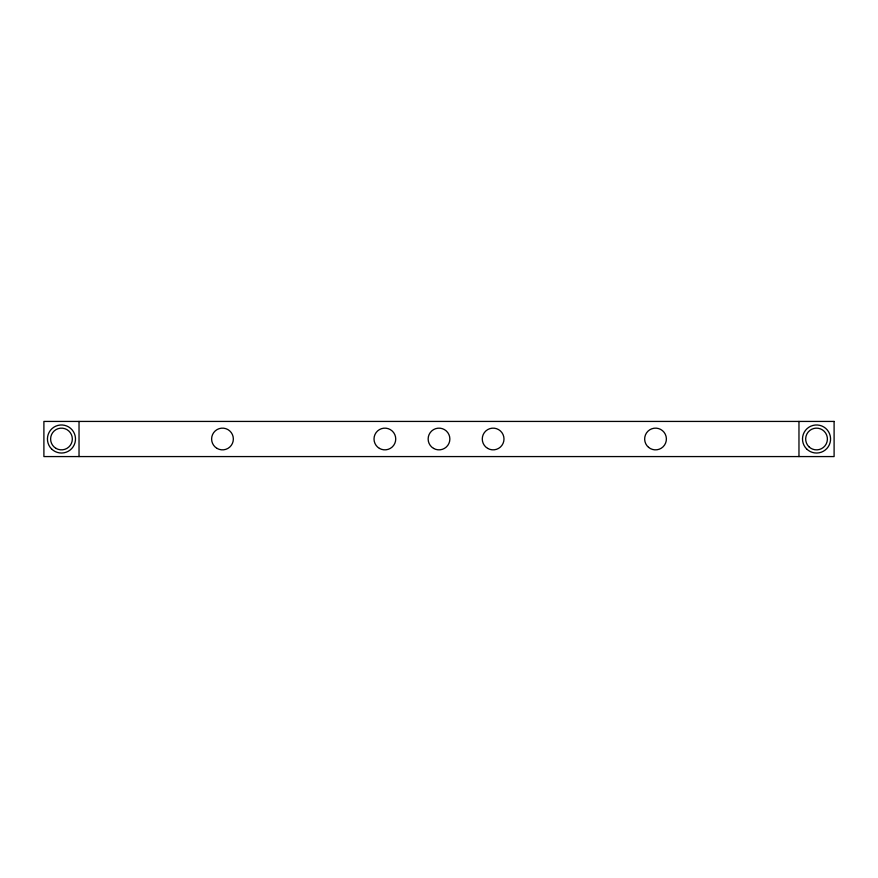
<?xml version="1.0" encoding="UTF-8"?>
<svg xmlns="http://www.w3.org/2000/svg" width="878" height="878" viewBox="0 0 878 878"><rect width="100%" height="100%" fill="white"/><g stroke="black" fill="none" stroke-linecap="round" stroke-linejoin="round"><path stroke-width="1.32" d="M798.969 421.429L798.969 456.571M79.031 421.429L79.031 456.571M834.1 421.429L43.9 421.429L43.9 456.571L834.1 456.571L834.1 421.429M648.546 447.33A10.865 10.865 0 0 0 666.226 440.877A10.865 10.865 0 0 0 651.794 428.793A10.865 10.865 0 0 0 648.546 447.33M487.696 448.406A10.865 10.865 0 0 0 503.994 439A10.865 10.865 0 0 0 487.696 429.594A10.865 10.865 0 0 0 487.696 448.406M433.567 448.406A10.865 10.865 0 0 0 449.865 439A10.865 10.865 0 0 0 433.567 429.594A10.865 10.865 0 0 0 433.567 448.406M379.439 448.406A10.865 10.865 0 0 0 395.737 439A10.865 10.865 0 0 0 379.439 429.594A10.865 10.865 0 0 0 379.439 448.406M217.042 448.406A10.865 10.865 0 0 0 233.35 439A10.865 10.865 0 0 0 217.042 429.594A10.865 10.865 0 0 0 217.042 448.406M51.55 448.932A14.037 14.037 0 0 0 75.025 442.622A14.037 14.037 0 0 0 57.827 425.446A14.037 14.037 0 0 0 51.55 448.932M806.608 448.921A14.037 14.037 0 0 0 830.094 442.633A14.037 14.037 0 0 0 812.896 425.446A14.037 14.037 0 0 0 806.608 448.921M808.847 446.682A10.865 10.865 0 0 0 827.032 441.81A10.865 10.865 0 0 0 813.719 428.508A10.865 10.865 0 0 0 808.847 446.682M56.038 448.406A10.865 10.865 0 0 0 72.336 439A10.865 10.865 0 0 0 56.038 429.594A10.865 10.865 0 0 0 56.038 448.406"/></g></svg>
